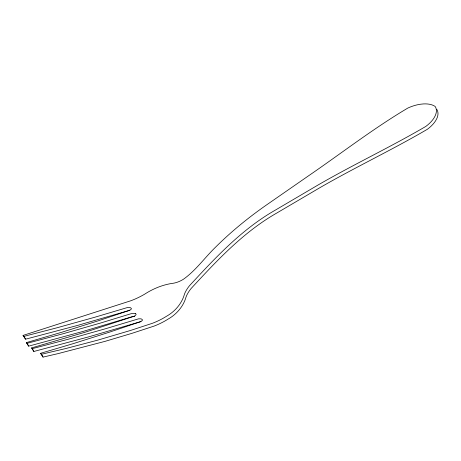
<?xml version="1.0" encoding="UTF-8"?>
<svg xmlns="http://www.w3.org/2000/svg" width="461" height="461" viewBox="0 0 461 461"><rect width="100%" height="100%" fill="white"/><g stroke="black" fill="none" stroke-linecap="round" stroke-linejoin="round"><path stroke-width="0.69" d="M134.376 316.16L85.285 332.174L31.584 347.934L33.855 351.472L88.679 336.864L141.031 321.553M129.979 310.236L77.523 325.437L25.551 339.192L23.05 335.418L130.619 300.826A73.27 61.14 -42.8 0 0 139.153 297.149L140.542 296.44A73.299 61.238 -41.7 0 0 144.668 294.164C153.404 288.511 163.344 284.489 173.699 283.175A22.825 12.574 -37.1 0 0 177.831 282.023L179.237 281.464A23.09 12.752 -39.3 0 0 183.415 279.262C195.908 270.411 204.776 257.584 215.708 247.015C232.004 230.846 249.92 216.336 268.838 203.347L309.262 175.313C342.045 152.804 373.623 128.337 407.847 108.053A26.605 14.124 -24.7 0 1 420.409 104.232L423.405 103.927A26.49 14.043 -24.4 0 1 435.178 106.491A26.49 14.043 -24.4 0 1 435.126 115.936L433.934 118.091A26.605 14.124 -24.7 0 1 425.797 126.435C390.674 146.996 353.743 164.393 318.482 184.752L275.407 210.078C241.846 229.18 215.483 257.584 189.598 285.595A23.09 12.752 -39.3 0 0 186.912 289.324L186.169 290.563A22.825 12.574 -37.1 0 0 184.458 294.193C181.813 303.666 174.857 311.619 166.346 316.361A73.299 60.789 -46.8 0 1 162.312 318.735L160.941 319.467A73.27 60.869 -45.8 0 1 152.516 323.253L130.4 330.497L97.576 340.189L65.767 348.545L41.45 354.261L40.533 353.322L72.878 343.745L109.217 332.243L140.277 321.778L142.207 320.625L142.461 319.744L141.129 318.828L138.531 318.845L105.742 328.681L68.43 339.192L32.276 348.643L31.584 347.934M134.785 316.292A5.509 2.628 -8.9 0 0 132.549 316.592L83.297 331.35L28.657 346.148L26.381 342.609L61.682 332.277L98.101 320.85L129.224 310.455L131.149 309.308L131.408 308.421L130.077 307.504L127.478 307.522L94.62 317.289L57.233 327.725L23.966 336.357L23.05 335.418M26.381 342.609L27.072 343.312L63.111 333.741L100.296 323.103L130.959 313.745A5.509 2.628 -8.9 0 1 135.597 313.693M40.533 353.322L43.034 357.096L57.844 353.679L104.999 341.376L131.984 333.326L154.101 326.088A73.27 60.869 -45.8 0 0 162.526 322.302L163.897 321.571A73.299 60.789 -46.8 0 0 167.931 319.196C176.436 314.448 183.397 306.496 186.042 297.028A22.825 12.574 -37.1 0 1 187.754 293.398L188.497 292.159A23.09 12.752 -39.3 0 1 191.182 288.43C217.068 260.419 243.431 232.016 276.992 212.913L320.067 187.587C355.327 167.228 392.259 149.825 427.382 129.27A26.605 14.124 -24.7 0 0 435.518 120.92L436.711 118.771A26.49 14.043 -24.4 0 0 436.763 109.326M135.586 313.699L136.128 314.252A5.451 2.599 -8.9 0 1 134.37 316.16M41.45 354.261L43.034 357.096M32.276 348.643L33.855 351.472M23.966 336.357L25.551 339.192M27.072 343.312L28.657 346.148"/></g></svg>
